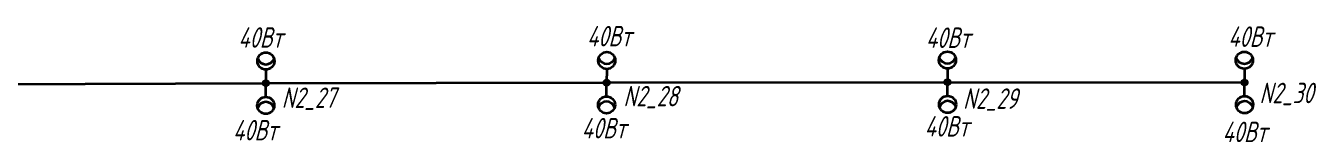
# Model space of a CAD drawing. Header units: millimetres. Extents: x 103153592 to 103552214, y 104936672 to 105182102.
# Drawn here: x 103457559 to 103552214, y 104982026 to 104990547 of the extents above; entities that cross this region are included whole.
import ezdxf

# ---------------------------------------------------------------- set-up
doc = ezdxf.new("R2010")
doc.units = ezdxf.units.MM
for name, color, linetype, lineweight in [('ЭО_Воздушная линия', 10, 'Continuous', 35), ('ЭО_Пл_Опора', 10, 'Continuous', 35), ('ЭО_Пл_Опора_Светильники', 10, 'Continuous', 35), ('ЭО_Пл_Светильники', 10, 'Continuous', 25), ('ЭО_Пл_Светильники_Текст', 10, 'Continuous', 20)]:
    doc.layers.add(name, color=color, linetype=linetype, lineweight=lineweight)
doc.styles.add('ПБГС', font='simplex.shx', dxfattribs={"width": 0.8, "oblique": 15})

# ---------------------------------------------------------------- blocks, each defined once
blk = doc.blocks.new('промежуточная')
h = blk.add_hatch(color=255)
edge = h.paths.add_edge_path()
edge.add_arc((0, 0), 0.833, 0, 360)
at = {"lineweight": 30}
blk.add_circle((0, 0), 0.833, dxfattribs=at)
blk = doc.blocks.new('*U121')
at = {"layer": 'ЭО_Пл_Светильники'}
blk.add_line((0, 2), (0, 0), dxfattribs=at)
at = {"layer": 'ЭО_Пл_Светильники', "linetype": 'ByBlock', "xscale": 250, "yscale": 250, "zscale": 250}
blk.add_blockref('промежуточная', (0, 0), dxfattribs=at)
at = {"style": 'ПБГС', "oblique": 15, "width": 0.7, "flags": 1}
blk.add_attdef('NAME', (0, -6), '', height=3.5, dxfattribs=at)
at = {"layer": 'ЭО_Пл_Светильники_Текст', "style": 'ПБГС', "oblique": 15, "width": 0.7, "flags": 1}
for tag, p in [('TYPE', (0, 0)), ('MANUFACTURER', (0, -12)), ('SPECIFICATION_SECTION', (0, -18)), ('POWER', (0, -24)), ('GROUP', (0, -30))]:
    blk.add_attdef(tag, p, '', height=3.5, dxfattribs=at)
at = {"layer": 'ЭО_Пл_Светильники_Текст', "style": 'ПБГС', "oblique": 15, "width": 0.7}
blk.add_attdef('N_PYLON', (1161, -1814), '', height=1500, dxfattribs=at)
blk = doc.blocks.new('*U122')
at = {"layer": 'ЭО_Пл_Светильники'}
blk.add_line((0, 2), (0, 0), dxfattribs=at)
at = {"layer": 'ЭО_Пл_Светильники', "linetype": 'ByBlock', "xscale": 250, "yscale": 250, "zscale": 250}
blk.add_blockref('промежуточная', (0, 0), dxfattribs=at)
at = {"style": 'ПБГС', "oblique": 15, "width": 0.7, "flags": 1}
blk.add_attdef('NAME', (0, -6), '', height=3.5, dxfattribs=at)
at = {"layer": 'ЭО_Пл_Светильники_Текст', "style": 'ПБГС', "oblique": 15, "width": 0.7, "flags": 1}
for tag, p in [('TYPE', (0, 0)), ('MANUFACTURER', (0, -12)), ('SPECIFICATION_SECTION', (0, -18)), ('POWER', (0, -24)), ('GROUP', (0, -30))]:
    blk.add_attdef(tag, p, '', height=3.5, dxfattribs=at)
at = {"layer": 'ЭО_Пл_Светильники_Текст', "style": 'ПБГС', "oblique": 15, "width": 0.7}
blk.add_attdef('N_PYLON', (1226, -1735), '', height=1500, dxfattribs=at)
blk = doc.blocks.new('*U123')
at = {"layer": 'ЭО_Пл_Светильники'}
blk.add_line((0, 2), (0, 0), dxfattribs=at)
at = {"layer": 'ЭО_Пл_Светильники', "linetype": 'ByBlock', "xscale": 250, "yscale": 250, "zscale": 250}
blk.add_blockref('промежуточная', (0, 0), dxfattribs=at)
at = {"style": 'ПБГС', "oblique": 15, "width": 0.7, "flags": 1}
blk.add_attdef('NAME', (0, -6), '', height=3.5, dxfattribs=at)
at = {"layer": 'ЭО_Пл_Светильники_Текст', "style": 'ПБГС', "oblique": 15, "width": 0.7, "flags": 1}
for tag, p in [('TYPE', (0, 0)), ('MANUFACTURER', (0, -12)), ('SPECIFICATION_SECTION', (0, -18)), ('POWER', (0, -24)), ('GROUP', (0, -30))]:
    blk.add_attdef(tag, p, '', height=3.5, dxfattribs=at)
at = {"layer": 'ЭО_Пл_Светильники_Текст', "style": 'ПБГС', "oblique": 15, "width": 0.7}
blk.add_attdef('N_PYLON', (1144, -1950), '', height=1500, dxfattribs=at)
blk = doc.blocks.new('*U16')
at = {"layer": 'ЭО_Пл_Светильники'}
blk.add_line((0, 2), (0, 0), dxfattribs=at)
at = {"layer": 'ЭО_Пл_Светильники', "linetype": 'ByBlock', "xscale": 250, "yscale": 250, "zscale": 250}
blk.add_blockref('промежуточная', (0, 0), dxfattribs=at)
at = {"style": 'ПБГС', "oblique": 15, "width": 0.7, "flags": 1}
blk.add_attdef('NAME', (0, -6), '', height=3.5, dxfattribs=at)
at = {"layer": 'ЭО_Пл_Светильники_Текст', "style": 'ПБГС', "oblique": 15, "width": 0.7, "flags": 1}
for tag, p in [('TYPE', (0, 0)), ('MANUFACTURER', (0, -12)), ('SPECIFICATION_SECTION', (0, -18)), ('POWER', (0, -24)), ('GROUP', (0, -30))]:
    blk.add_attdef(tag, p, '', height=3.5, dxfattribs=at)
at = {"layer": 'ЭО_Пл_Светильники_Текст', "style": 'ПБГС', "oblique": 15, "width": 0.7}
blk.add_attdef('N_PYLON', (1098, -1520), '', height=1500, dxfattribs=at)
blk = doc.blocks.new('*U23')
at = {"layer": 'ЭО_Пл_Опора_Светильники'}
h = blk.add_hatch(color=256, dxfattribs=at)
h.dxf.hatch_style = 1
h.paths.add_polyline_path([(-199, 0, 1), (199, 0, 1)])
blk.add_line((-2, -1000), (0, 0), dxfattribs=at)
for centre, radius in [((0, 0), 199), ((-3, -1625), 625)]:
    blk.add_circle(centre, radius, dxfattribs=at)
blk.add_arc((-3, -2000), 625, 17.36501, 162.44981, dxfattribs=at)
at = {"style": 'ПБГС', "oblique": 15, "width": 0.7, "flags": 1}
for tag, p, height in [('TYPE', (-1704, -2539), 525000), ('NAME', (0, -3506), 875), ('MANUFACTURER', (0, -5006), 875), ('SPECIFICATION_SECTION', (0, -6506), 875), ('GROUP', (0, -9506), 875)]:
    blk.add_attdef(tag, p, '', height=height, dxfattribs=at)
at = {"layer": 'ЭО_Пл_Светильники_Текст', "style": 'ПБГС', "oblique": 15, "width": 0.7}
blk.add_attdef('POWER', (-2412, -4190), '', height=1500, dxfattribs=at)
blk = doc.blocks.new('*U24')
at = {"layer": 'ЭО_Пл_Опора_Светильники'}
h = blk.add_hatch(color=256, dxfattribs=at)
h.dxf.hatch_style = 1
h.paths.add_polyline_path([(199, 0, 1), (-199, 0, 1)])
blk.add_line((1, 1000), (0, 0), dxfattribs=at)
for centre, radius in [((2, 1625), 625), ((0, 0), 199)]:
    blk.add_circle(centre, radius, dxfattribs=at)
blk.add_arc((3, 2000), 625, 197.38221, 342.467, dxfattribs=at)
at = {"style": 'ПБГС', "oblique": 15, "width": 0.7, "flags": 1}
for tag, p, height in [('TYPE', (-1704, -2539), 525000), ('NAME', (0, -3506), 875), ('MANUFACTURER', (0, -5006), 875), ('SPECIFICATION_SECTION', (0, -6506), 875), ('GROUP', (0, -9506), 875)]:
    blk.add_attdef(tag, p, '', height=height, dxfattribs=at)
at = {"layer": 'ЭО_Пл_Светильники_Текст', "style": 'ПБГС', "oblique": 15, "width": 0.7}
blk.add_attdef('POWER', (-2021, 2601), '', height=1500, dxfattribs=at)
blk = doc.blocks.new('*U93')
at = {"layer": 'ЭО_Пл_Опора_Светильники'}
h = blk.add_hatch(color=256, dxfattribs=at)
h.dxf.hatch_style = 1
h.paths.add_polyline_path([(-199, 1, 1), (199, -1, 1)])
blk.add_line((-6, -1000), (0, 0), dxfattribs=at)
for centre, radius in [((0, 0), 199), ((-9, -1625), 625)]:
    blk.add_circle(centre, radius, dxfattribs=at)
blk.add_arc((-12, -2000), 625, 17.12557, 162.21036, dxfattribs=at)
at = {"style": 'ПБГС', "oblique": 15, "width": 0.7, "flags": 1}
for tag, p, height in [('TYPE', (-1704, -2539), 525000), ('NAME', (0, -3506), 875), ('MANUFACTURER', (0, -5006), 875), ('SPECIFICATION_SECTION', (0, -6506), 875), ('GROUP', (0, -9506), 875)]:
    blk.add_attdef(tag, p, '', height=height, dxfattribs=at)
at = {"layer": 'ЭО_Пл_Светильники_Текст', "style": 'ПБГС', "oblique": 15, "width": 0.7}
blk.add_attdef('POWER', (-1837, -4081), '', height=1500, dxfattribs=at)
blk = doc.blocks.new('*U94')
at = {"layer": 'ЭО_Пл_Опора_Светильники'}
h = blk.add_hatch(color=256, dxfattribs=at)
h.dxf.hatch_style = 1
h.paths.add_polyline_path([(199, -1, 1), (-199, 1, 1)])
blk.add_line((5, 1000), (0, 0), dxfattribs=at)
for centre, radius in [((9, 1625), 625), ((0, 0), 199)]:
    blk.add_circle(centre, radius, dxfattribs=at)
blk.add_arc((11, 2000), 625, 197.14887, 342.23367, dxfattribs=at)
at = {"style": 'ПБГС', "oblique": 15, "width": 0.7, "flags": 1}
for tag, p, height in [('TYPE', (-1704, -2539), 525000), ('NAME', (0, -3506), 875), ('MANUFACTURER', (0, -5006), 875), ('SPECIFICATION_SECTION', (0, -6506), 875), ('GROUP', (0, -9506), 875)]:
    blk.add_attdef(tag, p, '', height=height, dxfattribs=at)
at = {"layer": 'ЭО_Пл_Светильники_Текст', "style": 'ПБГС', "oblique": 15, "width": 0.7}
blk.add_attdef('POWER', (-1442, 2661), '', height=1500, dxfattribs=at)
blk = doc.blocks.new('*U95')
at = {"layer": 'ЭО_Пл_Опора_Светильники'}
h = blk.add_hatch(color=256, dxfattribs=at)
h.dxf.hatch_style = 1
h.paths.add_polyline_path([(-199, -1, 1), (199, 1, 1)])
blk.add_line((7, -1000), (0, 0), dxfattribs=at)
for centre, radius in [((0, 0), 199), ((11, -1625), 625)]:
    blk.add_circle(centre, radius, dxfattribs=at)
blk.add_arc((14, -2000), 625, 17.85905, 162.94384, dxfattribs=at)
at = {"style": 'ПБГС', "oblique": 15, "width": 0.7, "flags": 1}
for tag, p, height in [('TYPE', (-1704, -2539), 525000), ('NAME', (0, -3506), 875), ('MANUFACTURER', (0, -5006), 875), ('SPECIFICATION_SECTION', (0, -6506), 875), ('GROUP', (0, -9506), 875)]:
    blk.add_attdef(tag, p, '', height=height, dxfattribs=at)
at = {"layer": 'ЭО_Пл_Светильники_Текст', "style": 'ПБГС', "oblique": 15, "width": 0.7}
blk.add_attdef('POWER', (-1683, -3982), '', height=1500, dxfattribs=at)
blk = doc.blocks.new('*U104')
at = {"layer": 'ЭО_Пл_Опора_Светильники'}
h = blk.add_hatch(color=256, dxfattribs=at)
h.dxf.hatch_style = 1
h.paths.add_polyline_path([(199, 0, 1), (-199, 0, 1)])
blk.add_line((-1, 1000), (0, 0), dxfattribs=at)
for centre, radius in [((-1, 1625), 625), ((0, 0), 199)]:
    blk.add_circle(centre, radius, dxfattribs=at)
blk.add_arc((-1, 2000), 625, 197.4911, 342.5759, dxfattribs=at)
at = {"style": 'ПБГС', "oblique": 15, "width": 0.7, "flags": 1}
for tag, p, height in [('TYPE', (-1704, -2539), 525000), ('NAME', (0, -3506), 875), ('MANUFACTURER', (0, -5006), 875), ('SPECIFICATION_SECTION', (0, -6506), 875), ('GROUP', (0, -9506), 875)]:
    blk.add_attdef(tag, p, '', height=height, dxfattribs=at)
at = {"layer": 'ЭО_Пл_Светильники_Текст', "style": 'ПБГС', "oblique": 15, "width": 0.7}
blk.add_attdef('POWER', (-1589, 2511), '', height=1500, dxfattribs=at)
blk = doc.blocks.new('*U114')
at = {"layer": 'ЭО_Пл_Опора_Светильники'}
h = blk.add_hatch(color=256, dxfattribs=at)
h.dxf.hatch_style = 1
h.paths.add_polyline_path([(-199, -1, 1), (199, 1, 1)])
blk.add_line((5, -1000), (0, 0), dxfattribs=at)
for centre, radius in [((0, 0), 199), ((8, -1625), 625)]:
    blk.add_circle(centre, radius, dxfattribs=at)
blk.add_arc((10, -2000), 625, 17.74807, 162.83286, dxfattribs=at)
at = {"style": 'ПБГС', "oblique": 15, "width": 0.7, "flags": 1}
for tag, p, height in [('TYPE', (-1704, -2539), 525000), ('NAME', (0, -3506), 875), ('MANUFACTURER', (0, -5006), 875), ('SPECIFICATION_SECTION', (0, -6506), 875), ('GROUP', (0, -9506), 875)]:
    blk.add_attdef(tag, p, '', height=height, dxfattribs=at)
at = {"layer": 'ЭО_Пл_Светильники_Текст', "style": 'ПБГС', "oblique": 15, "width": 0.7}
blk.add_attdef('POWER', (-1616, -4372), '', height=1500, dxfattribs=at)
blk = doc.blocks.new('*U118')
at = {"layer": 'ЭО_Пл_Опора_Светильники'}
h = blk.add_hatch(color=256, dxfattribs=at)
h.dxf.hatch_style = 1
h.paths.add_polyline_path([(199, 2, 1), (-199, -2, 1)])
blk.add_line((-8, 1000), (0, 0), dxfattribs=at)
for centre, radius in [((-13, 1625), 625), ((0, 0), 199)]:
    blk.add_circle(centre, radius, dxfattribs=at)
blk.add_arc((-16, 2000), 625, 197.90889, 342.99368, dxfattribs=at)
at = {"style": 'ПБГС', "oblique": 15, "width": 0.7, "flags": 1}
for tag, p, height in [('TYPE', (-1704, -2539), 525000), ('NAME', (0, -3506), 875), ('MANUFACTURER', (0, -5006), 875), ('SPECIFICATION_SECTION', (0, -6506), 875), ('GROUP', (0, -9506), 875)]:
    blk.add_attdef(tag, p, '', height=height, dxfattribs=at)
at = {"layer": 'ЭО_Пл_Светильники_Текст', "style": 'ПБГС', "oblique": 15, "width": 0.7}
blk.add_attdef('POWER', (-1198, 2607), '', height=1500, dxfattribs=at)

msp = doc.modelspace()

# ---------------------------------------------------------------- linework, layer by layer
at = {"layer": 'ЭО_Воздушная линия'}
for p, q in [((103450167, 104986260), (103475167, 104986345)), ((103475167, 104986345), (103500167, 104986384)), ((103500167, 104986384), (103525167, 104986420)), ((103525167, 104986420), (103546956, 104986398))]:
    msp.add_line(p, q, dxfattribs=at)

# ---------------------------------------------------------------- block references
at = {"layer": 'ЭО_Пл_Опора'}
for name, p, values in [('*U121', (103475167, 104986345), {'N_PYLON': 'N2_27'}), ('*U122', (103500167, 104986381), {'N_PYLON': 'N2_28'}), ('*U123', (103525167, 104986417), {'N_PYLON': 'N2_29'}), ('*U16', (103546956, 104986398, 0), {'N_PYLON': 'N2_30'})]:
    msp.add_blockref(name, p, dxfattribs=at).add_auto_attribs(values)
at = {"layer": 'ЭО_Пл_Светильники'}
for name, p in [('*U24', (103475167, 104986345)), ('*U94', (103500167, 104986381)), ('*U104', (103525167, 104986417)), ('*U118', (103546956, 104986398, 0)), ('*U23', (103475167, 104986345)), ('*U93', (103500167, 104986381)), ('*U95', (103525167, 104986417)), ('*U114', (103546956, 104986398, 0))]:
    msp.add_blockref(name, p, dxfattribs=at).add_auto_attribs({'POWER': '40Вт'})

doc.saveas('drawing.dxf')
